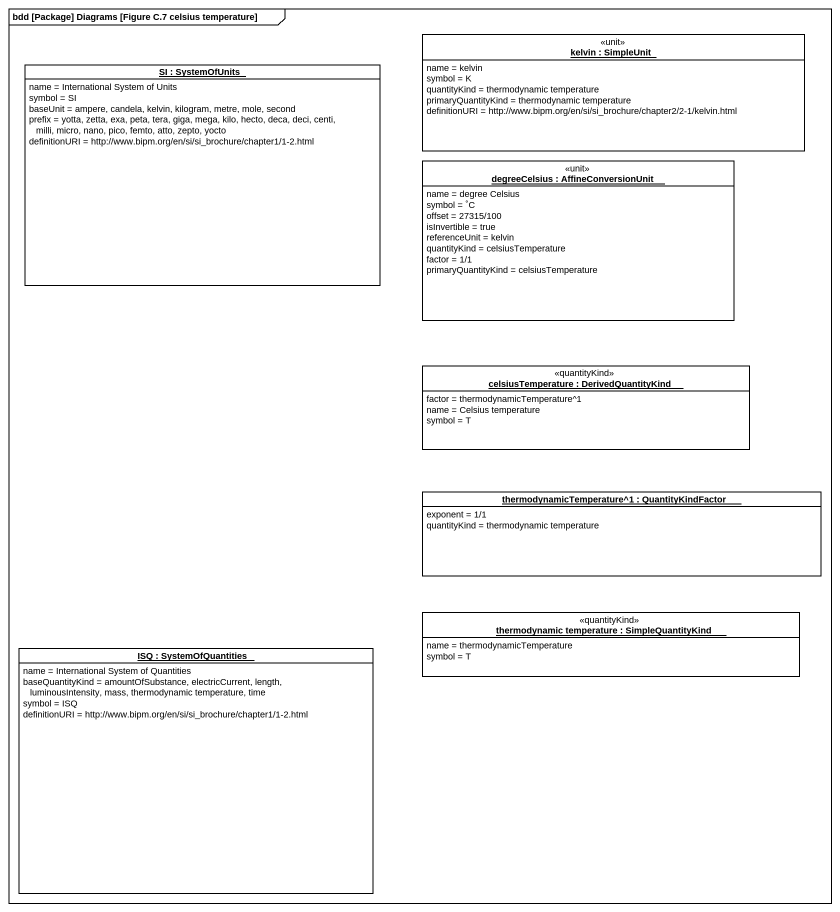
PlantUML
@startuml
mainframe bdd [Package] Diagrams [Figure C.7 celsius temperature]
hide circle
hide empty members
object "kelvin : SimpleUnit" as kelvin <<unit>> #FFFFFF {
  name = kelvin
  symbol = K
  quantityKind = thermodynamic temperature
  primaryQuantityKind = thermodynamic temperature
  definitionURI = http://www.bipm.org/en/si/si_brochure/chapter2/2-1/kelvin.html
}
object "SI : SystemOfUnits" as SI #FFFFFF {
  name = International System of Units
  symbol = SI
  baseUnit = ampere, candela, kelvin, kilogram, metre, mole, second
  prefix = yotta, zetta, exa, peta, tera, giga, mega, kilo, hecto, deca, deci, centi, milli, micro, nano, pico, femto, atto, zepto, yocto
  definitionURI = http://www.bipm.org/en/si/si_brochure/chapter1/1-2.html
}
object "degreeCelsius : AffineConversionUnit" as degreeCelsius <<unit>> #FFFFFF {
  name = degree Celsius
  symbol = ˚C
  offset = 27315/100
  isInvertible = true
  referenceUnit = kelvin
  quantityKind = celsiusTemperature
  factor = 1/1
  primaryQuantityKind = celsiusTemperature
}
object "celsiusTemperature : DerivedQuantityKind" as celsiusTemperature <<quantityKind>> #FFFFFF {
  factor = thermodynamicTemperature^1
  name = Celsius temperature
  symbol = T
}
object "thermodynamicTemperature^1 : QuantityKindFactor" as thermodynamicTemperature_1 #FFFFFF {
  exponent = 1/1
  quantityKind = thermodynamic temperature
}
object "thermodynamic temperature : SimpleQuantityKind" as thermodynamic_temperature <<quantityKind>> #FFFFFF {
  name = thermodynamicTemperature
  symbol = T
}
object "ISQ : SystemOfQuantities" as ISQ #FFFFFF {
  name = International System of Quantities
  baseQuantityKind = amountOfSubstance, electricCurrent, length, luminousIntensity, mass, thermodynamic temperature, time
  symbol = ISQ
  definitionURI = http://www.bipm.org/en/si/si_brochure/chapter1/1-2.html
}
@enduml
